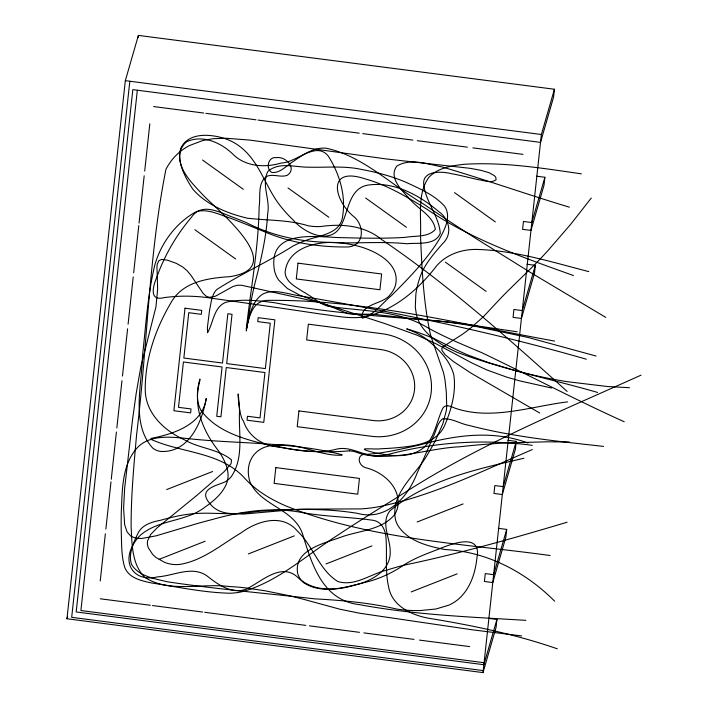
<?xml version="1.0" encoding="UTF-8"?>
<svg xmlns="http://www.w3.org/2000/svg" width="708" height="708" viewBox="0 0 708 708"><rect width="100%" height="100%" fill="white"/><g stroke="black" fill="none" stroke-linecap="round" stroke-linejoin="round"><path stroke-width="1.06" d="M496.928 619.456L496.078 627.341L483.015 672.6L66.968 618.757L125.325 80.659L138.387 35.4L554.435 89.243L553.576 97.129L540.514 142.388L132.83 89.624L76.181 611.951L483.865 664.715L496.928 619.456L489.263 618.465M129.829 81.243L71.685 617.332L483.228 670.591M138.148 37.595L138.387 35.4M137.334 90.208L80.907 610.535L484.086 662.706M100.235 581.02L105.359 533.77M105.873 529.062L110.997 481.812M111.271 479.263L116.395 432.013M116.838 427.942L121.962 380.692M122.466 376.054L127.59 328.795M128.095 324.167L133.219 276.908M133.662 272.846L138.786 225.587M139.06 223.047L144.184 175.788M144.697 171.088L149.822 123.829M483.015 672.6L541.372 134.502L554.435 89.243M506.698 529.416L505.839 537.301L492.777 582.56L484.414 581.472L485.272 573.595L493.635 574.675L506.698 529.416L498.335 528.336M516.247 441.385L515.389 449.27L502.326 494.52L493.963 493.441L494.821 485.555L503.184 486.635L516.247 441.385L507.884 440.296M535.337 265.314L534.487 273.2L521.424 318.45L513.061 317.37L513.911 309.484L522.274 310.573L535.337 265.314L526.973 264.234M544.886 177.274L544.027 185.16L530.965 230.419L522.601 229.339L523.46 221.454L531.823 222.533L544.886 177.274L536.522 176.195M66.968 618.757L67.57 616.65M591.277 198.036L570.931 224.011L547.735 250.862A623.146 584.065 16.1 0 1 533.151 266.199L507.981 290.829A455.377 426.818 16.1 0 0 498.485 300.573L483.546 316.565L471.537 327.344A208.373 195.311 16.1 0 1 462.147 334.495L442.81 346.867L441.783 348.858L442.013 350.425L445.04 354.628L453.288 361.452L471.165 373.222L539.744 413.038M641.032 375.16C561.904 410.799 480.953 444.005 407.543 490.812C384.568 505.441 361.222 519.495 338.592 534.664C307.422 554.284 279.315 580.958 243.295 591.437A65.225 61.136 16.1 0 1 230.525 593.233C203.886 592.702 177.611 586.932 151.335 582.932C141.14 580.755 128.148 577.914 124.493 566.63C121.121 554.824 121.723 542.328 121.201 530.168A574.816 538.77 16.1 0 1 121.289 512.123C122.378 490.794 121.617 466.66 135.971 449.217C147.768 434.942 167.929 436.659 184.443 438.225C236.897 444.27 290.669 441.456 342.079 454.731L342.061 455.182C322.733 456.306 304.865 445.792 285.651 444.978A55.038 51.587 16.1 0 0 275.908 445.341C255.287 445.279 243.888 462.191 249.897 481.679C260.057 505.521 293.749 508.397 302.528 533.85C311.706 563.957 322.344 600.464 359.372 604.623C414.251 614.871 470.271 616.978 525.885 620.35M532.319 449.562C482.033 471.112 432.322 496.078 378.249 506.813A150.893 141.423 16.1 0 1 361.142 508.902L307.166 509.096A237.614 222.71 16.1 0 0 291.068 509.84L243.57 514.07L208.745 513.22A150.707 141.255 16.1 0 0 198.683 513.38C185.646 513.822 172.902 516.822 160.389 520.309C151.459 522.026 141.503 524.938 137.582 534.133C133.316 543.293 128.192 554.072 131.476 564.294C138.697 576.471 154.671 578.622 167.238 581.764C216.152 589.171 265.527 593.242 314.679 598.853C342.336 600.331 369.965 602.791 396.993 609.119A121.316 113.705 16.1 0 0 410.498 610.429A128.732 120.661 16.1 0 0 420.641 610.508L435.933 608.995L449.173 605.03A41.976 39.338 16.1 0 0 459.085 598.579C467.82 590.684 472.811 579.489 475.28 568.152A107.943 101.173 16.1 0 0 476.909 558.063C482.033 532.23 451.943 543.655 439.314 548.842C427.499 553.426 415.428 557.718 404.657 564.524C393.577 572.099 381.417 578.011 368.434 581.551C347.77 586.49 322.698 595.49 303.378 582.472A20.054 18.797 16.1 0 1 297.696 573.586C293.156 549.426 325.512 543.054 342.265 536.699C359.691 530.628 381.108 530.044 394.037 515.335A24.426 22.895 16.1 0 0 397.639 507.45C401.294 488.246 384.187 472.749 367.08 468.077C357.496 466.466 355.681 452.925 367.195 454.341C384.966 453.049 402.356 448.784 419.711 444.96C455.359 435.234 492.122 429.747 527.947 443.013M166.672 489.573L212.621 471.51M159.212 559.293L205.161 541.231M248.331 553.939L294.28 535.876M417.154 521.991L463.103 503.928M325.963 563.984L371.912 545.921M411.233 591.906L457.182 573.843M567.09 522.239C513.415 538.248 459.483 553.603 404.622 565.037A261.801 245.384 16.1 0 0 386.78 570.161C370.656 573.852 354.974 586.79 337.902 581.534C318.981 569.949 313.281 545.965 297.449 531.124C282.404 513.035 257.137 520.92 241.003 532.912C221.489 544.496 203.249 560.373 180.266 564.347A30.063 28.178 16.1 0 1 164.628 562.4L156.087 557.559L152.707 554.479L148.238 547.7L147.361 544.275L147.503 540.965L150.654 534.513L157.167 527.761L197.346 494.972L224.038 471.776L231.1 463.643L231.516 459.926C218.48 448.952 199.125 448.536 184.461 439.792C164.291 430.818 145.326 413.109 145.237 389.533C145.096 359.133 155.424 329.087 170.752 303.095C182.292 281.757 207.709 278.102 229.489 276.695C289.722 268.128 219.746 212.303 203.32 195.337C191.788 182.876 174.982 167.274 180.717 148.476C188.372 131.838 210.913 133.945 225.436 138.768A48.799 45.746 16.1 0 1 239.012 145.866C259.96 161.07 265.456 188.071 281.457 207.294A123.457 115.714 16.1 0 0 293.183 219.976C304.387 233.357 331.53 246.11 341.46 224.702C348.787 210.409 349.274 186.894 369.585 184.885C395.4 181.788 419.95 195.682 439.013 211.789C449.642 219.268 452.713 234.516 442.5 243.764C433.101 254.597 423.278 265.712 419.163 279.793A92.925 87.093 16.1 0 0 415.853 294.254L415.295 307.237L416.499 314.936A38.754 36.329 16.1 0 0 421.039 325.45C429.588 338.486 443.739 346.424 457.678 352.54C503.176 369.452 551.054 378.992 597.623 392.453M523.867 458.271C477.705 468.953 427.11 479.652 389.887 510.884C380.444 523.053 390.214 538.071 390.205 551.47C390.931 570.94 370.709 581.392 354.354 585.206C335.397 590.941 312.786 591.861 297.528 577.135C282.412 563.294 264.544 578.861 250.889 586.605C235.968 596.658 219.613 586.038 207.771 576.498C192.78 564.931 174.088 575.825 157.672 576.852C135.414 582.498 121.688 564.931 132.998 545.045A43.524 40.79 16.1 0 1 140.379 535.239C158.681 519.238 186.027 522.017 205.152 506.999C213.612 501.078 221.931 494.016 226.233 484.396C231.304 472.855 225.029 460.66 218.684 451.058C203.046 431.446 192.638 406.445 199.736 381.311C200.647 375.621 198.921 382.231 198.621 384.161C196.744 393.02 196.665 402.755 201.222 410.852C218.383 433.517 248.508 440.429 274.89 446.429C295.086 449.828 316.157 454.589 336.442 449.173C349.708 445.89 361.691 454.872 374.629 455.996C403.25 458.315 431.243 448.182 459.731 446.766A754.33 707.026 16.1 0 1 507.326 442.881L547.169 441.81L569.515 442.013M567.604 401.87C531.204 406.348 492.095 420.472 455.855 408.463C452.014 407.091 446.102 403.401 442.978 407.932C436.376 421.349 435.022 438.075 422.924 448.279C408.72 459.111 389.258 455.713 373.01 452.341C352 446.659 374.815 449.792 380.824 448.748A292.758 274.394 16.1 0 0 394.745 447.916C412.791 446.235 435.995 444.509 444.615 425.596C451.253 409.817 456.368 392.17 453.81 374.93C449.899 359.735 437.774 348.442 425.995 338.866C421.145 335.211 415.702 332.415 410.047 330.211C407.401 329.238 404.427 328.078 409.171 329.592A259.668 243.384 16.1 0 1 419.401 332.875L433.004 338.052L450.881 347A196.877 184.531 16.1 0 0 469.431 355.593L488.467 362.558L514.884 370.488A487.856 457.262 16.1 0 0 566.736 381.621L607.614 386.533L629.483 387.71M349.354 450.854C325.751 452.775 302.059 451.872 278.837 446.757C262.845 446.314 248.287 436.323 243.402 420.853C237.826 416.286 236.817 369.788 239.552 410.587C238.295 432.5 244.552 458.067 230.888 477.157A25.665 24.054 16.1 0 1 224.932 481.98C215.754 485.856 197.983 489.281 209.294 502.857C221.339 519.168 243.711 512.468 260.677 511.158C292.838 508.946 325.423 508.087 357.363 513.327C386.046 521.309 407.967 497.609 417.118 473.024C422.632 461.306 427.791 449.421 432.871 437.509C436.314 431.517 436.933 423.296 442.527 418.826C451.748 417.977 460.227 423.897 469.165 425.464C513.105 436.978 558.506 441.323 603.526 446.412M532.327 445.332C484.139 438.863 435.376 441.96 388.471 454.359C377.417 457.2 365.903 456.014 355.389 451.828A30.444 28.532 16.1 0 0 349.354 450.854M550.151 555.514C461.935 543.372 370.222 539.549 286.598 506.238C270.766 499.503 255.65 490.458 244.065 477.564C219.976 451.615 180.876 453.049 150.68 439.19L151.229 438.385C173.637 433.995 202.559 424.72 206.223 398.462C202.09 422.056 189.054 453.191 160.459 451.421A15.948 14.948 16.1 0 1 153.043 448.376C130.653 424.473 141.936 385.479 142.467 356.097C145.91 325.653 147.583 294.82 154.84 264.969C161.017 242.95 176.354 222.224 196.638 211.497C208.046 208.639 219.223 214.595 229.826 217.976C243.782 223.17 257.482 228.994 271.314 234.498C295.661 243.729 322.193 247.278 348.115 246.968C365.443 245.561 364.39 224.011 352.823 215.816C333.787 199.329 326.99 166.486 364.434 178.646C387.117 184.938 407.481 197.178 427.322 209.497C471.891 239.711 523.159 257.491 573.462 275.536M521.628 635.934L472.325 629.801L359.868 613.261L339.805 609.19L307.042 600.251A410.498 384.754 16.1 0 0 287.82 595.41L264.606 590.711L245.393 587.852A236.968 222.108 16.1 0 0 229.534 586.551C201.948 582.843 169.168 593.331 144.689 577.303C131.653 564.099 132.007 543.806 131.13 526.531C130.998 495.848 133.901 465.253 136.591 434.712C147.432 346.46 148.53 256.535 165.955 169.309A70.818 66.375 16.1 0 1 168.451 164.929L171.141 160.999A58.507 54.835 16.1 0 1 189.487 145.556L202.612 140.565L213.427 138.671L226.109 138.255L249.915 140.104L386.258 158.946L470.209 168.336L480.812 170.301L489.131 172.752L494.361 175.681L495.75 177.159L496.104 179.761C491.051 183.664 483.883 180.274 478.219 179.664C469.289 177.655 460.43 175.274 451.412 173.664C441.473 171.15 420.817 170.265 423.959 185.992C426.322 202.762 439.102 216.462 440.279 233.339C435.278 245.782 417.605 242.587 406.711 243.738C380.302 241.083 353.85 244.003 327.468 242.286C299.174 241.667 271.43 235.622 246.198 222.542A595.941 558.568 16.1 0 0 232.95 217.241C219.498 212.506 201.86 201.727 191.151 217.639C176.088 235.428 164.185 256.057 156.459 278.067C152.893 286.483 149.007 301.528 164.185 297.617C180.372 295.386 196.771 295.785 212.887 298.413C248.791 303.36 284.651 308.679 320.512 313.989C337.114 315.998 354.274 320.29 370.788 315.396C397.976 307.272 419.8 287.749 436.783 265.65C446.571 254.535 461.386 249.358 475.962 249.42C514.512 250.251 551.736 262.093 588.782 271.606M125.325 80.659L541.372 134.502M153.609 106.563L203.727 113.05M205.886 113.324L256.013 119.811M258.075 120.086L308.201 126.573M309.104 126.688L359.221 133.175M362.726 133.626L412.853 140.113M417.26 140.68L467.386 147.167M472.873 147.883L523 154.371M100.226 598.782L150.353 605.269M152.503 605.544L202.63 612.031M204.692 612.296L254.818 618.783M255.721 618.907L305.847 625.394M309.352 625.845L359.469 632.332M363.877 632.899L414.003 639.386M419.499 640.103L469.616 646.59M581.356 173.849C542.797 168.23 503.848 161.911 464.758 164.247C452.005 165.628 437.748 167.637 428.606 177.602C417.012 194.461 421.464 216.498 420.499 235.799C421.915 268.367 423.349 301.254 430.137 333.229A95.509 89.527 16.1 0 0 431.685 338.486L443.341 372.116A99.616 93.368 16.1 0 1 445.066 380.462L446.323 392.48L446.695 406.321A57.268 53.675 16.1 0 1 446.244 410.852L442.854 423.756L435.42 440.518A214.143 200.718 16.1 0 1 428.163 453.385C416.649 474.741 389.975 492.724 395.533 519.849A27.134 25.435 16.1 0 0 398.108 525.867C408.304 541.346 427.959 546.187 445.049 549.55C486.856 551.594 525.301 571.79 554.612 601.163M517.203 331.795L459.404 323.264L418.49 319.034A555.107 520.292 16.1 0 1 398.613 317.087L372.851 314.21L352.186 314.202L347.548 313.538L328.034 305.422L317.927 302.104L241.481 285.236L237.189 285.28L232.914 286.51L215.453 296.209L209.382 297.369L206.143 296.148L203.249 293.563L190.771 275.058L186.965 270.589L182.841 267.066L176.257 263.323L167.46 260.181L161.698 259.402L158.857 260.686L157.229 264.155L156.955 266.889L157.654 289.023L155.946 306.891L140.883 366.558L136.21 393.276L132.653 418.747L124.635 488.387L123.599 508.317L124.661 524.708L127.077 531.885L130.83 536.186L135.768 538.195L141.715 538.496L156.079 535.841L196.311 523.84A737.78 691.504 16.1 0 1 212.214 519.539C241.587 511.194 272.509 506.618 302.776 512.698C326.052 516.707 349.761 516.955 373.081 520.3C382.426 521.654 386.064 531.531 386.09 539.868C387.17 555.736 385.002 571.887 388.745 587.516C392.267 605.951 411.1 614.81 427.782 618.093C471.625 625.199 515.212 634.235 557.285 648.793M554.603 341.07C460.05 324.114 365.204 299.449 268.544 300.36C251.747 300.112 249.358 317.591 246.287 328.937C250.853 288.245 258.535 247.773 259.137 206.701C260.774 196.806 257.013 181.682 267.606 176C274.023 174 280.793 177.602 287.129 175.363C297.564 168.681 285.74 155.946 276.306 157.663C268.04 156.335 265.42 168.876 271.845 172.469C280.483 173.425 286.784 165.106 293.696 161.194C303.166 154.459 313.786 147.282 325.963 148.158C363.133 156.034 391.418 185.204 423.393 203.922A2071.537 1941.619 16.1 0 0 476.422 238.817L530.611 272.545L605.765 317.396M551.691 388.028L519.477 380.815L506.778 377.152L486.732 369.912L471.926 362.992L435.898 343.707L417.339 335.3L385.249 323.698L316.724 301.44L300.316 295.431L287.43 288.545L278.881 280.341A27.789 26.046 16.1 0 1 274.509 270.783C267.412 230.224 311.564 236.322 337.477 237.543C360.115 238.118 382.798 238.791 405.419 237.339C415.189 235.534 428.225 237.543 435.332 229.427C433.42 215.515 417.03 208.603 408.959 198.107C401.595 190.231 388.4 177.389 396.763 166.159C410.295 157.734 427.49 164.185 441.881 166.884C484.67 179.381 526.699 194.364 569.4 207.178M586.339 359.221C491.715 331.937 395.241 312.104 298.236 295.59C286.696 293.882 273.916 288.492 262.695 294.13C254.482 299.475 251.163 309.369 248.712 318.37A133.936 125.537 16.1 0 0 246.756 327.538L246.304 330.928L251.429 299.546A318.945 298.935 16.1 0 1 254.623 284.492C260.65 261.261 266.376 237.773 267.668 213.719C270.465 199.753 261.11 184.558 267.828 171.504C278.987 161.406 295.723 167.46 309.201 167.194C326.937 167.663 344.849 165.566 362.354 169.628A219.099 205.355 16.1 0 1 381.302 173.858L387.657 175.673A170.15 159.477 16.1 0 1 405.711 182.16C419.419 188.567 434.199 194.771 444.553 206.178C451.731 216.666 444.553 229.684 439.252 239.304C426.34 260.323 408.914 278.076 391.595 295.466C382.293 303.059 374.426 314.573 362.593 318.122L361.85 317.733C361.372 302.953 383.223 304.555 390.285 294.51A27.931 26.178 16.1 0 0 395.188 286.191C401.684 263.509 374.656 250.172 356.628 245.756A98.377 92.208 16.1 0 0 341.008 242.994C319.786 240.313 287.581 246.472 285.103 272.376C285.607 282.288 296.086 286.97 303.236 291.838C311.609 296.165 318.52 303.166 327.565 306.139C361.576 311.52 398.1 309.458 428.65 328.264C445.757 337.663 463.802 345.088 481.759 352.664C529.363 375.426 576.091 400.064 624.226 421.756M596.083 356.044L528.115 337.477L477.148 326.707A657.927 616.668 16.1 0 0 439.518 321.051C384.32 316.573 328.946 313.016 274.412 302.714C258.464 300.626 242.003 298.696 226.118 302.21C213.63 306.768 213.471 322.777 207.532 332.742L207.417 327.361L209.515 310.564L211.471 300.289L213.48 294.271A18.656 17.488 16.1 0 1 216.905 289.422C241.428 273.757 268.376 261.65 293.077 246.003A112.094 105.067 16.1 0 1 307.458 239.826C320.804 235.304 341.07 233.49 342.716 215.683C345.964 195.063 339.362 173.584 328.37 156.211C315.972 140.45 296.36 162.778 281.315 162.99C264.757 168 245.083 166.761 232.428 153.724C220.692 142.512 202.329 134.352 186.585 141.777C171.734 154.008 184.549 176.442 192.78 189.142C206.577 204.975 227.348 213.462 247.384 218.188C267.695 220.613 288.413 219.648 308.192 225.781A54.065 50.675 16.1 0 0 320.361 226.569C341.672 223.516 364.346 225.33 381.656 239.578C447.916 284.51 507.893 337.866 567.161 391.462M454.536 192.629L495.352 221.923M365.655 198.019L406.463 227.303M445.332 262.119L486.148 291.413M288.023 187.965L328.839 217.259M202.515 160.017L243.322 189.31M194.859 229.711L235.667 258.995M185 308.21L173.885 410.728L190.611 412.897L191.036 408.95L178.496 407.33L183.416 361.983L222.082 366.983L216.737 416.277L220.923 416.817L226.268 367.532L264.942 372.532L260.022 417.879L247.473 416.26L247.048 420.198L263.774 422.366L274.89 319.839L258.163 317.68L257.739 321.618L270.288 323.246L265.367 368.594L226.693 363.585L232.038 314.299L227.861 313.75L222.516 363.045L183.841 358.036L188.762 312.688L201.302 314.317L201.727 310.37L185 308.21M275.828 467.599L274.12 483.369L357.744 494.193L359.452 478.422L275.828 467.599M297.997 263.164L296.289 278.934L379.922 289.758L381.63 273.987L297.997 263.164M298.935 410.914L297.227 426.676L371.302 436.27A54.897 51.454 16.1 0 0 431.216 392.055A54.897 51.454 16.1 0 0 382.417 333.769L308.343 324.184L306.635 339.955L380.709 349.54A38.011 35.621 16.1 0 1 414.49 389.887A38.011 35.621 16.1 0 1 373.01 420.499L298.935 410.914"/></g></svg>
